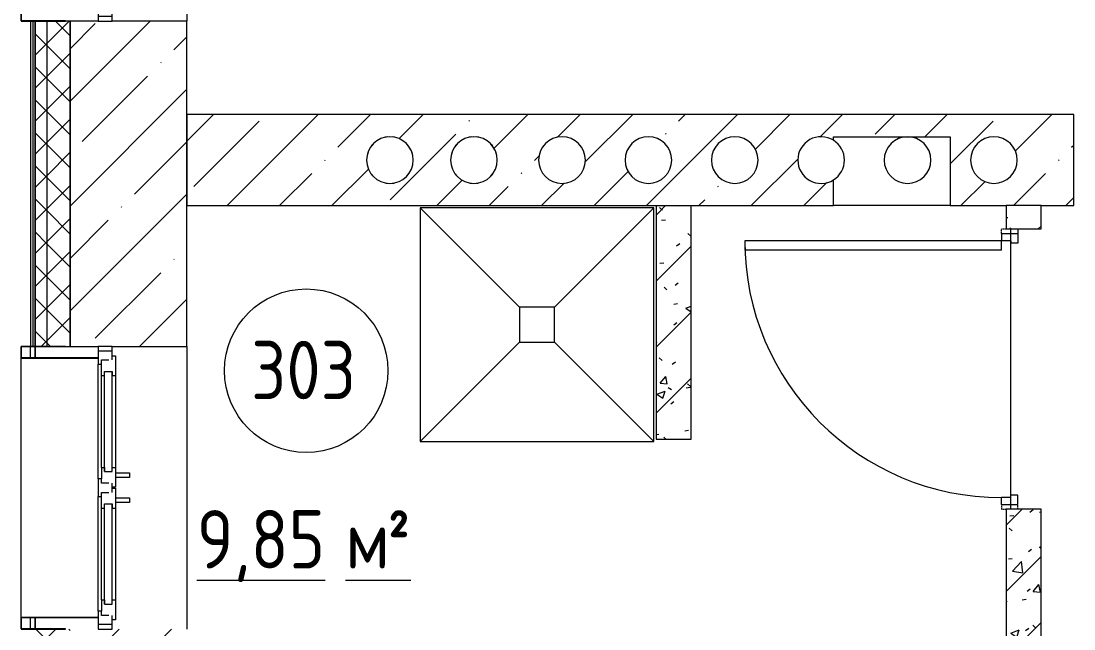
# Model space of a CAD drawing. Header units: millimetres. Extents: x -515342 to 330399, y -224905 to 507333.
# Drawn here: x -375580 to -371070, y 262663 to 265266 of the extents above; entities that cross this region are included whole.
import ezdxf

# ---------------------------------------------------------------- set-up
doc = ezdxf.new("R2010")
doc.units = ezdxf.units.MM
doc.linetypes.add('ASVP_Невидимые', pattern=[5, 3, -2])
doc.layers.get('0').update_dxf_attribs({"lineweight": 0})
for name, color, linetype, lineweight in [('_ Окна', 7, 'Continuous', 0), ('Витраж', 7, 'Continuous', 0), ('Двери', 7, 'Continuous', 0), ('Марки помещений', 7, 'Continuous', 0), ('Окна', 7, 'Continuous', 0), ('Перекрытие', 7, 'Continuous', 0), ('Сантехника', 7, 'Continuous', 0), ('Стены внутренние', 7, 'Continuous', 0), ('Стены наружные', 7, 'Continuous', 0), ('Стены несущие', 7, 'Continuous', 0), ('Стены отделка', 7, 'Continuous', 0), ('Стены перегородки', 7, 'Continuous', 0), ('Стены штриховка', 7, 'Continuous', 0)]:
    doc.layers.add(name, color=color, linetype=linetype, lineweight=lineweight)
doc.styles.add('GOST Common_1', font='', dxfattribs={"width": 0.9, "height": 250})
doc.styles.add('GOST Common_2', font='', dxfattribs={"width": 0.9, "height": 250})
doc.styles.get('GOST Common_1').set_extended_font_data('GOST Common')
doc.styles.get('GOST Common_2').set_extended_font_data('GOST Common')
pattern_1 = [(45, (0, 0), (-70.7107, 70.7107), []), (135, (0, 0), (-70.7107, -70.7107), [])]
pattern_2 = [(45, (-375064.64, 258270.41), (-141.4214, 141.4214), [])]
pattern_3 = [(50, (-375064.64, 258270.4), (364.368, -31.878), [38.1, -419.1]), (355, (-375064.64, 258270.4), (-70.486, 382.113), [30.48, -335.28]), (100.451, (-375034.27, 258267.76), (293.885, 350.233), [32.38, -356.18]), (46.184, (-375064.64, 258372), (542.158, -84.086), [57.15, -628.65]), (96.636, (-375019.46, 258365), (474.805, 494.855), [48.57, -534.27]), (351.184, (-375064.64, 258372), (474.81, 494.85), [45.72, -502.92]), (21, (-375013.84, 258346.6), (303.228, -204.53), [38.1, -419.1]), (326, (-375013.84, 258346.6), (123.604, 368.376), [30.48, -335.28]), (71.451, (-374988.57, 258329.57), (426.834, 163.843), [32.38, -356.18]), (37.5, (-375064.64, 258270.41), (6.1766, 169.1102), [16.764, -314.452, 16.764, -323.596, -336.55]), (37.5, (-375064.64, 258270.41), (6.1766, 169.1102), [-671.576, 16.764, -319.786]), (7.5, (-375064.64, 258270.41), (133.639, 200.3615), [16.764, -177.292, 16.764, -306.832, -128.27]), (7.5, (-375064.64, 258270.41), (133.639, 200.3615), [-517.652, 16.764, -111.506]), (327.5, (-375177.92, 258270.41), (271.1818, -11.4584), [16.764, -110.236, 16.764, -379.476, -525.78]), (327.5, (-375177.92, 258270.41), (271.1818, -11.4584), [-523.24, 16.764, -509.016]), (317.5, (-375228.72, 258270.41), (296.2585, 50.853), [16.764, -148.336, 16.764, -246.38, -373.38]), (317.5, (-375228.72, 258270.41), (296.2585, 50.853), [-428.244, 16.764, -356.616])]

# ---------------------------------------------------------------- blocks, each defined once
blk = doc.blocks.new('Окно_ПВХ_2Створки_1Фрамуга-верх - АР_Окно_ОП_1820_h_х11700_2ст1фр-в-9696407-О_АР_П_3__6_750_План 3 этажа')
at = {"layer": '_ Окна'}
for p, q in [((-529, 130), (-605, 130)), ((-605, 130), (-605, 70)), ((-585, 70), (-585, 130)), ((-547, 84), (-547, 116)), ((-547, 116), (-529, 116)), ((-529, 116), (-529, 130)), ((-480, 116), (-529, 116)), ((-498, 102), (-498, 70)), ((-480, 102), (-498, 102)), ((-498, 102), (-69, 102)), ((-480, 116), (-480, 102)), ((-87, 116), (-87, 102)), ((-87, 116), (-38, 116)), ((-87, 102), (-69, 102)), ((-69, 102), (-69, 70)), ((38, 130), (-38, 130)), ((-38, 130), (-38, 116)), ((-38, 116), (-20, 116)), ((-20, 116), (-20, 84)), ((20, 84), (20, 116)), ((20, 116), (38, 116)), ((38, 116), (38, 130)), ((87, 116), (38, 116)), ((69, 102), (69, 70)), ((87, 102), (69, 102)), ((69, 102), (498, 102)), ((87, 116), (87, 102)), ((480, 116), (480, 102)), ((480, 116), (529, 116)), ((480, 102), (498, 102)), ((498, 102), (498, 70)), ((529, 130), (529, 116)), ((605, 130), (529, 130)), ((529, 116), (547, 116)), ((547, 116), (547, 84)), ((585, 70), (585, 130)), ((605, 70), (605, 130)), ((-605, 70), (-547, 70)), ((-565, 56), (-565, 70)), ((-480, 56), (-565, 56)), ((-498, 70), (-480, 70)), ((-498, 70), (-69, 70)), ((-480, 70), (-480, 56)), ((-87, 70), (-87, 56)), ((-69, 70), (-87, 70)), ((-2, 56), (-87, 56)), ((-20, 70), (20, 70)), ((-2, 70), (-2, 56)), ((2, 56), (2, 70)), ((87, 56), (2, 56)), ((69, 70), (87, 70)), ((69, 70), (498, 70)), ((87, 70), (87, 56)), ((480, 70), (480, 56)), ((498, 70), (480, 70)), ((565, 56), (480, 56)), ((547, 70), (605, 70)), ((565, 70), (565, 56))]:
    blk.add_line(p, q, dxfattribs=at)
at = {"layer": 'Окна'}
for p, q in [((-529, 130), (-38, 130)), ((-480, 116), (-87, 116)), ((38, 130), (529, 130)), ((87, 116), (480, 116)), ((-87, 56), (-480, 56)), ((-63.5, -4), (-63.5, 56)), ((-43.5, 56), (-43.5, -4)), ((43.5, -4), (43.5, 56)), ((63.5, 56), (63.5, -4)), ((480, 56), (87, 56)), ((-43.5, -4), (-63.5, -4)), ((63.5, -4), (43.5, -4))]:
    blk.add_line(p, q, dxfattribs=at)
blk = doc.blocks.new('Окно_ПВХ_3Створки_1Фрамуга-верх - АР_Окно_ОП_1820_h_х1570_3ст2фр-в-V3-О_АР_П_3__6_750_План 3 этажа')
at = {"layer": '_ Окна'}
for p, q in [((-729, 130), (-805, 130)), ((-805, 130), (-805, 70)), ((-785, 70), (-785, 130)), ((-747, 84), (-747, 116)), ((-747, 116), (-729, 116)), ((-729, 116), (-729, 130)), ((-323, 116), (-729, 116)), ((-247, 130), (-323, 130)), ((-323, 130), (-323, 116)), ((-323, 116), (-305, 116)), ((-305, 116), (-305, 84)), ((-265, 84), (-265, 116)), ((-265, 116), (-247, 116)), ((-247, 116), (-247, 130)), ((247, 116), (-247, 116)), ((323, 130), (247, 130)), ((247, 130), (247, 116)), ((247, 116), (265, 116)), ((265, 116), (265, 84)), ((305, 84), (305, 116)), ((305, 116), (323, 116)), ((323, 116), (323, 130)), ((729, 116), (323, 116)), ((729, 130), (729, 116)), ((805, 130), (729, 130)), ((729, 116), (747, 116)), ((747, 116), (747, 84)), ((785, 70), (785, 130)), ((805, 70), (805, 130)), ((-805, 70), (-747, 70)), ((-765, 56), (-765, 70)), ((-680, 56), (-765, 56)), ((-305, 84), (-747, 84)), ((-680, 70), (-680, 56)), ((-372, 70), (-372, 56)), ((-287, 56), (-372, 56)), ((-305, 70), (-265, 70)), ((-287, 70), (-287, 56)), ((265, 84), (-265, 84)), ((265, 70), (305, 70)), ((287, 56), (287, 70)), ((372, 56), (287, 56)), ((747, 84), (305, 84)), ((372, 70), (372, 56)), ((680, 70), (680, 56)), ((765, 56), (680, 56)), ((747, 70), (805, 70)), ((765, 70), (765, 56))]:
    blk.add_line(p, q, dxfattribs=at)
at = {"layer": 'Окна'}
for p, q in [((-729, 130), (-323, 130)), ((-247, 130), (247, 130)), ((323, 130), (729, 130)), ((-305, 70), (-729, 70)), ((-372, 56), (-680, 56)), ((-348.5, -4), (-348.5, 56)), ((-328.5, 56), (-328.5, -4)), ((265, 70), (-265, 70)), ((729, 70), (305, 70)), ((328.5, -4), (328.5, 56)), ((348.5, 56), (348.5, -4)), ((680, 56), (372, 56)), ((-328.5, -4), (-348.5, -4)), ((348.5, -4), (328.5, -4))]:
    blk.add_line(p, q, dxfattribs=at)
blk = doc.blocks.new('Прямоугольный импост - АР_Откос_Металлический_50х330 Белый Левый-9898759-О_АР_П_3__6_750_План 3 этажа')
at = {"layer": 'Витраж'}
blk.add_line((-515, 4442.4), (-515, 5552.4), dxfattribs=at)
blk = doc.blocks.new('Прямоугольный импост - АР_Откос_Металлический_50х330 Белый Правый-V23-О_АР_П_3__6_750_План 3 этажа')
at = {"layer": 'Витраж', "lineweight": 18}
for p, q in [((-50, -290), (-50, 40)), ((-50, 40), (0, 40)), ((-1, 39), (-49, 39)), ((-49, 39), (-49, -290)), ((-1, -150), (-1, 39)), ((0, 40), (0, -150)), ((0, -150), (-1, -150))]:
    blk.add_line(p, q, dxfattribs=at)
blk = doc.blocks.new('Прямоугольный импост - АР_Откос_Металлический_50х330 Белый Левый-V24-О_АР_П_3__6_750_План 3 этажа')
at = {"layer": 'Витраж', "lineweight": 18}
for p, q in [((0, 40), (-50, 40)), ((-50, 40), (-50, -290)), ((-49, -290), (-49, 39)), ((-49, 39), (-1, 39)), ((-1, 39), (-1, -150)), ((0, -150), (0, 40)), ((-1, -150), (0, -150))]:
    blk.add_line(p, q, dxfattribs=at)
blk = doc.blocks.new('СД_Люблино_Фасады_rvt-1-О_АР_П_3__6_750_План 3 этажа')
at = {"layer": 'Стены внутренние'}
h = blk.add_hatch(dxfattribs=at)
h.set_pattern_fill('FP_1', color=256, style=0, pattern_type=2)
h.set_pattern_definition([(45, (0, 0), (-224.5064, 224.5064), []), (45, (224.5, 0), (-224.5064, 224.5064), [396.875, -79.375, 3.353, -76.022])])
h.paths.add_polyline_path([(195, -305), (195, 1954.9), (-305, 1954.9), (-305, -305)])
h.paths.add_polyline_path([(56, 3164.9), (195, 3164.9), (195, 4392.4), (-305, 4392.4), (-305, 3164.9), (-125, 3164.9)])
h.paths.add_polyline_path([(195, 5602.4), (195, 6994.7), (-305, 6994.7), (-305, 5602.4), (-125, 5602.4)])
h.paths.add_polyline_path([(56, 8604.7), (195, 8604.7), (195, 9989.9), (-305, 9989.9), (-305, 8604.7), (-125, 8604.7)])
h.paths.add_polyline_path([(195, 11199.9), (195, 12399.9), (-305, 12399.9), (-305, 11199.9), (-125, 11199.9)])
h.paths.add_polyline_path([(195, 13609.9), (195, 15405), (-305, 15405), (-305, 13609.9), (56, 13609.9)])
at = {"layer": 'Стены наружные'}
h = blk.add_hatch(dxfattribs=at)
h.set_pattern_fill('FP_5', color=256, style=0, pattern_type=2)
h.set_pattern_definition(pattern_1)
h.paths.add_polyline_path([(-455, -455), (-405, -455), (-405, 1954.9), (-455, 1954.9), (-455, 1585.1)])
h.paths.add_polyline_path([(-405, 3164.9), (-405, 4392.4), (-455, 4392.4), (-454.9, 3164.9)])
h.paths.add_polyline_path([(-455, 5602.4), (-405, 5602.4), (-405, 6994.7), (-455, 6994.7)])
h.paths.add_polyline_path([(-405, 8604.7), (-405, 9989.9), (-455, 9989.9), (-454.9, 8604.7)])
h.paths.add_polyline_path([(-455, 11199.9), (-405, 11199.9), (-405, 12399.9), (-455, 12399.9)])
h.paths.add_polyline_path([(-454.9, 13609.9), (-405, 13609.9), (-405, 16055), (-455, 16055), (-455, 13609.9)])
h = blk.add_hatch(dxfattribs=at)
h.set_pattern_fill('FP_5', color=256, style=0, pattern_type=2)
h.set_pattern_definition(pattern_1)
h.paths.add_polyline_path([(-405, -405), (-305, -405), (-305, 1954.9), (-405, 1954.9), (-405, 1585.1)])
h.paths.add_polyline_path([(-405, 3164.9), (-305, 3164.9), (-305, 4392.4), (-405, 4392.4), (-405, 3735.2)])
h.paths.add_polyline_path([(-305, 5602.4), (-305, 6994.7), (-405, 6994.7), (-405, 5602.4)])
h.paths.add_polyline_path([(-405, 8604.7), (-305, 8604.7), (-305, 9989.9), (-405, 9989.9), (-405, 8752.3)])
h.paths.add_polyline_path([(-305, 11199.9), (-305, 12399.9), (-405, 12399.9), (-405, 11199.9)])
h.paths.add_polyline_path([(-405, 13609.9), (-305, 13609.9), (-305, 16005), (-405, 16005), (-405, 13769.3)])
at = {"layer": 'Стены внутренние'}
for p, q in [((195, 8604.7), (195, 6994.7)), ((-475, 5553.3), (-475, 5601.6)), ((-455, 5601.4), (-455, 5553.3)), ((195, 5602.4), (195, 4392.4)), ((-475, 4393.2), (-475, 4441.6)), ((-455, 4441.6), (-455, 4393.4))]:
    blk.add_line(p, q, dxfattribs=at)
at = {"layer": 'Стены наружные'}
for p, q in [((-455, 5553.3), (-455, 5601.4)), ((-455, 4393.4), (-455, 4441.6))]:
    blk.add_line(p, q, dxfattribs=at)
at = {"layer": 'Стены несущие'}
for p, q in [((-185, 6994.7), (-305, 6994.7)), ((-305, 6994.7), (-305, 5602.4)), ((-305, 5602.4), (-305, 6994.7)), ((195, 6994.7), (-125, 6994.7)), ((195, 5602.4), (195, 6994.7)), ((-305, 5602.4), (-185, 5602.4)), ((-125, 5602.4), (195, 5602.4))]:
    blk.add_line(p, q, dxfattribs=at)
at = {"layer": 'Стены отделка', "lineweight": 9}
for p, q in [((-465, 6994.7), (-475, 6994.7)), ((-475, 6994.7), (-475, 5602.4)), ((-455, 6994.7), (-465, 6994.7)), ((-405, 6994.7), (-455, 6994.7)), ((-455, 6994.7), (-455, 5602.4)), ((-455, 5602.4), (-455, 6994.7)), ((-305, 6994.7), (-405, 6994.7)), ((-475, 5602.4), (-465, 5602.4)), ((-465, 5602.4), (-455, 5602.4)), ((-455, 5602.4), (-405, 5602.4)), ((-405, 5602.4), (-305, 5602.4))]:
    blk.add_line(p, q, dxfattribs=at)
at = {"layer": 'Стены штриховка'}
for p, q in [((-465, 6994.7), (-465, 5602.4)), ((-405, 6994.7), (-405, 5602.4))]:
    blk.add_line(p, q, dxfattribs=at)
at = {"layer": 'Витраж', "lineweight": 9, "extrusion": (0, 0, -1), "rotation": 270.0000000000001}
for p in [(475, 6994.7), (475, 4392.4)]:
    blk.add_blockref('Прямоугольный импост - АР_Откос_Металлический_50х330 Белый Правый-V23-О_АР_П_3__6_750_План 3 этажа', p, dxfattribs=at)
at = {"layer": 'Витраж', "lineweight": 9, "rotation": 89.99999999999991}
blk.add_blockref('Прямоугольный импост - АР_Откос_Металлический_50х330 Белый Левый-V24-О_АР_П_3__6_750_План 3 этажа', (-475, 5602.4), dxfattribs=at)
at = {"layer": 'Витраж', "lineweight": 9}
blk.add_blockref('Прямоугольный импост - АР_Откос_Металлический_50х330 Белый Левый-9898759-О_АР_П_3__6_750_План 3 этажа', (0, 0), dxfattribs=at)
at = {"layer": 'Окна', "lineweight": 9, "rotation": 89.99999999999977}
for name, p in [('Окно_ПВХ_3Створки_1Фрамуга-верх - АР_Окно_ОП_1820_h_х1570_3ст2фр-в-V3-О_АР_П_3__6_750_План 3 этажа', (-55, 7799.7)), ('Окно_ПВХ_2Створки_1Фрамуга-верх - АР_Окно_ОП_1820_h_х11700_2ст1фр-в-9696407-О_АР_П_3__6_750_План 3 этажа', (-55, 4997.4))]:
    blk.add_blockref(name, p, dxfattribs=at)
blk = doc.blocks.new('Дверь_Деревянная_1 полотно - АР_Дверь_Санузел_1100х2000h_полотно__Г_Л-10276358-О_АР_П_3__6_750_План 3 этажа')
at = {"layer": 'Двери', "lineweight": 18}
for p, q in [((550, 1195), (510, 1195)), ((510, 95), (510, 1195)), ((550, 95), (550, 1195)), ((-580, 95), (-550, 95)), ((-580, 95), (-580, 25)), ((-550, 55), (-550, 95)), ((510, 95), (550, 95)), ((580, 95), (550, 95)), ((550, 55), (550, 95)), ((580, 95), (580, 25)), ((-550, 55), (-540, 55)), ((-540, 25), (-540, 55)), ((550, 55), (540, 55)), ((540, 25), (540, 55)), ((-580, 25), (-540, 25)), ((580, 25), (540, 25))]:
    blk.add_line(p, q, dxfattribs=at)
at = {"layer": 'Двери', "linetype": 'ASVP_Невидимые', "lineweight": 18}
for p, q in [((-600, 95), (-600, 75)), ((-580, 95), (-600, 95)), ((580, 95), (600, 95)), ((600, 95), (600, 75)), ((-600, 25), (-580, 25)), ((600, 25), (580, 25))]:
    blk.add_line(p, q, dxfattribs=at)
at = {"layer": 'Двери', "lineweight": 18}
blk.add_arc((550, 95), 1100, 90, 180, dxfattribs=at)
blk = doc.blocks.new('Трап - АР_Сантехнические приборы_Трап_1000х1000-V27-О_АР_П_3__6_750_План 3 этажа')
at = {"layer": 'Сантехника'}
for p, q in [((500, 500), (-500, 500)), ((-500, 500), (-500, -500)), ((-75, 75), (-500, 500)), ((75, 75), (500, 500)), ((500, -500), (500, 500)), ((75, 75), (-75, 75)), ((-75, 75), (-75, -75)), ((75, -75), (75, 75)), ((-75, -75), (-500, -500)), ((-75, -75), (75, -75)), ((75, -75), (500, -500)), ((-500, -500), (500, -500))]:
    blk.add_line(p, q, dxfattribs=at)
blk = doc.blocks.new('ASVP_Марка_Помещение_ДваЗначения - Номер Площадь-685795-О_АР_П_3__6_750_План 3 этажа')
at = {"layer": 'Марки помещений'}
blk.add_circle((0, 0), 3.5, dxfattribs=at)

msp = doc.modelspace()

# ---------------------------------------------------------------- hatches: boundary and pattern name
at = {"layer": 'Стены внутренние'}
h = msp.add_hatch(dxfattribs=at)
h.set_pattern_fill('FP_1', color=256, style=0, pattern_type=2)
h.set_pattern_definition([(45, (-375064.64, 258270.4), (-224.506, 224.506), []), (45, (-374840.13, 258270.4), (-224.506, 224.506), [396.875, -79.375, 3.353, -76.022])])
h.paths.add_polyline_path([(-374869.6354, 264475.4137), (-372099.6354, 264475.4137), (-372099.6354, 264585.5272), (-372132.4006, 264572.4537), (-372167.6666, 264571.5711), (-372201.0448, 264582.9892), (-372228.3812, 264605.2871), (-372246.2739, 264635.6898), (-372252.4963, 264670.4137), (-372246.2739, 264705.1377), (-372228.3812, 264735.5404), (-372198.7194, 264758.6337), (-372167.6666, 264769.2564), (-372132.4006, 264768.3738), (-372099.6354, 264755.3003), (-372099.6354, 264770.4137), (-371599.6354, 264770.4137), (-371599.6354, 264475.4137), (-371069.6354, 264475.4137), (-371069.6354, 264865.4137), (-374869.6354, 264865.4137)])
h.paths.add_polyline_path([(-371395.1315, 264571.933), (-371432.3717, 264572.8468), (-371462.4963, 264583.8112), (-371489.1007, 264606.135), (-371506.4655, 264636.2117), (-371512.4963, 264670.4137), (-371506.4655, 264704.6158), (-371489.1007, 264734.6925), (-371462.4963, 264757.0163), (-371429.8611, 264768.8945), (-371395.1315, 264768.8945), (-371362.4963, 264757.0163), (-371335.8918, 264734.6925), (-371318.527, 264704.6158), (-371312.4963, 264670.4137), (-371318.527, 264636.2117), (-371335.8918, 264606.135), (-371362.4963, 264583.8112)])
h.paths.add_polyline_path([(-372909.8611, 264571.933), (-372942.4963, 264583.8112), (-372969.1007, 264606.135), (-372986.4655, 264636.2117), (-372992.4963, 264670.4137), (-372986.4655, 264704.6158), (-372969.1007, 264734.6925), (-372942.4963, 264757.0163), (-372909.8611, 264768.8945), (-372875.1315, 264768.8945), (-372842.4963, 264757.0163), (-372815.8918, 264734.6925), (-372798.527, 264704.6158), (-372792.4963, 264670.4137), (-372798.527, 264636.2117), (-372815.8918, 264606.135), (-372842.4963, 264583.8112), (-372875.1315, 264571.933)])
h.paths.add_polyline_path([(-372539.8611, 264571.933), (-372572.4963, 264583.8112), (-372599.1007, 264606.135), (-372616.4655, 264636.2117), (-372622.4963, 264670.4137), (-372616.4655, 264704.6158), (-372599.1007, 264734.6925), (-372572.4963, 264757.0163), (-372539.8611, 264768.8945), (-372505.1315, 264768.8945), (-372472.4963, 264757.0163), (-372445.8918, 264734.6925), (-372428.527, 264704.6158), (-372422.4963, 264670.4137), (-372428.527, 264636.2117), (-372445.8918, 264606.135), (-372472.4963, 264583.8112), (-372505.1315, 264571.933)])
h.paths.add_polyline_path([(-373982.2706, 264571.933), (-374017.0002, 264571.933), (-374049.6354, 264583.8112), (-374076.2398, 264606.135), (-374093.6046, 264636.2117), (-374099.6354, 264670.4137), (-374093.6046, 264704.6158), (-374076.2398, 264734.6925), (-374049.6354, 264757.0163), (-374017.0002, 264768.8945), (-373982.2706, 264768.8945), (-373949.6354, 264757.0163), (-373923.0309, 264734.6925), (-373905.6661, 264704.6158), (-373899.6354, 264670.4137), (-373905.6661, 264636.2117), (-373923.0309, 264606.135), (-373949.6354, 264583.8112)])
h.paths.add_polyline_path([(-373279.8611, 264571.933), (-373312.4963, 264583.8112), (-373339.1007, 264606.135), (-373356.4655, 264636.2117), (-373362.4963, 264670.4137), (-373356.4655, 264704.6158), (-373339.1007, 264734.6925), (-373312.4963, 264757.0163), (-373279.8611, 264768.8945), (-373245.1315, 264768.8945), (-373212.4963, 264757.0163), (-373185.8918, 264734.6925), (-373168.527, 264704.6158), (-373162.4963, 264670.4137), (-373168.527, 264636.2117), (-373185.8918, 264606.135), (-373212.4963, 264583.8112), (-373245.1315, 264571.933)])
h.paths.add_polyline_path([(-373657.0002, 264571.933), (-373689.6354, 264583.8112), (-373716.2398, 264606.135), (-373733.6046, 264636.2117), (-373739.6354, 264670.4137), (-373733.6046, 264704.6158), (-373716.2398, 264734.6925), (-373689.6354, 264757.0163), (-373657.0002, 264768.8945), (-373622.2706, 264768.8945), (-373589.6354, 264757.0163), (-373563.0309, 264734.6925), (-373545.6661, 264704.6158), (-373539.6354, 264670.4137), (-373545.6661, 264636.2117), (-373563.0309, 264606.135), (-373589.6354, 264583.8112), (-373622.2706, 264571.933)])
h = msp.add_hatch(dxfattribs=at)
h.set_pattern_fill('FP_2', color=256, style=0, pattern_type=2)
h.set_pattern_definition(pattern_2)
h.paths.add_polyline_path([(-372709.6354, 263475.4137), (-372709.6354, 264475.4137), (-372859.6354, 264475.4137), (-372859.6354, 263475.4137)])
h = msp.add_hatch(dxfattribs=at)
h.set_pattern_fill('FP_3', color=256, style=0, pattern_type=2)
h.set_pattern_definition(pattern_3)
h.paths.add_polyline_path([(-372709.6354, 263475.4137), (-372709.6354, 264475.4137), (-372859.6354, 264475.4137), (-372859.6354, 263475.4137)])
h = msp.add_hatch(dxfattribs=at)
h.set_pattern_fill('FP_2', color=256, style=0, pattern_type=2)
h.set_pattern_definition(pattern_2)
h.paths.add_polyline_path([(-371209.6354, 258465.4137), (-371209.6354, 258625.4137), (-371359.6354, 258625.4137), (-371359.6354, 258465.4137)])
h.paths.add_polyline_path([(-371359.6354, 259825.4137), (-371209.6354, 259825.4137), (-371209.6354, 263175.4137), (-371359.6354, 263175.4137), (-371359.6354, 259855.4827)])
h.paths.add_polyline_path([(-371209.6354, 264375.4137), (-371209.6354, 264475.4137), (-371359.6354, 264475.4137), (-371359.6354, 264375.4137)])
h = msp.add_hatch(dxfattribs=at)
h.set_pattern_fill('FP_3', color=256, style=0, pattern_type=2)
h.set_pattern_definition(pattern_3)
h.paths.add_polyline_path([(-371209.6354, 258465.4137), (-371209.6354, 258625.4137), (-371359.6354, 258625.4137), (-371359.6354, 258465.4137)])
h.paths.add_polyline_path([(-371359.6354, 259825.4137), (-371209.6354, 259825.4137), (-371209.6354, 263175.4137), (-371359.6354, 263175.4137), (-371359.6354, 259855.4827)])
h.paths.add_polyline_path([(-371209.6354, 264375.4137), (-371209.6354, 264475.4137), (-371359.6354, 264475.4137), (-371359.6354, 264375.4137)])

# ---------------------------------------------------------------- linework, layer by layer
at = {"layer": 'Перекрытие'}
msp.add_line((-371339.6354, 263175.4137), (-371339.6354, 264375.4137), dxfattribs=at)
at = {"layer": 'Стены внутренние'}
msp.add_line((-371599.6354, 264475.4137), (-372099.6354, 264475.4137), dxfattribs=at)
for centre, start, end in [((-373999.6354, 264670.4137), 138.0229716, 143.3121282), ((-373999.6354, 264670.4137), 96.6878718, 101.9770284), ((-373999.6354, 264670.4137), 78.0229716, 83.3121282), ((-373999.6354, 264670.4137), 36.6878718, 41.9770284), ((-373639.6354, 264670.4137), 138.0229716, 143.3121282), ((-373639.6354, 264670.4137), 96.6878718, 101.9770284), ((-373639.6354, 264670.4137), 78.0229716, 83.3121282), ((-373639.6354, 264670.4137), 36.6878718, 41.9770284), ((-372152.4963, 264670.4137), 0, 58.0884812), ((-371782.4963, 264670.4137), 90, 180), ((-371782.4963, 264670.4137), 0, 90), ((-373999.6354, 264670.4137), 156.6878718, 161.9770284), ((-373999.6354, 264670.4137), 18.0229716, 23.3121282), ((-373639.6354, 264670.4137), 156.6878718, 161.9770284), ((-373639.6354, 264670.4137), 18.0229716, 23.3121282), ((-372152.4963, 264670.4137), 301.9115188, 0), ((-371782.4963, 264670.4137), 180, 0), ((-373999.6354, 264670.4137), 198.0229716, 203.3121282), ((-373999.6354, 264670.4137), 216.6878718, 221.9770284), ((-373999.6354, 264670.4137), 318.0229716, 323.3121282), ((-373999.6354, 264670.4137), 336.6878718, 341.9770284), ((-373639.6354, 264670.4137), 198.0229716, 203.3121282), ((-373639.6354, 264670.4137), 216.6878718, 221.9770284), ((-373639.6354, 264670.4137), 318.0229716, 323.3121282), ((-373639.6354, 264670.4137), 336.6878718, 341.9770284), ((-373999.6354, 264670.4137), 258.0229716, 263.3121282), ((-373999.6354, 264670.4137), 276.6878718, 281.9770284), ((-373639.6354, 264670.4137), 258.0229716, 263.3121282), ((-373639.6354, 264670.4137), 276.6878718, 281.9770284)]:
    msp.add_arc(centre, 100, start, end, dxfattribs=at)
at = {"layer": 'Стены несущие'}
for p, q in [((-371069.6354, 264865.4137), (-374869.6354, 264865.4137)), ((-374869.6354, 264865.4137), (-374869.6354, 264475.4137)), ((-371069.6354, 264475.4137), (-371069.6354, 264865.4137)), ((-372099.6354, 264755.3003), (-372099.6354, 264770.4137)), ((-372099.6354, 264770.4137), (-371599.6354, 264770.4137)), ((-371599.6354, 264770.4137), (-371599.6354, 264475.4137)), ((-372099.6354, 264475.4137), (-372099.6354, 264585.5272)), ((-374869.6354, 264475.4137), (-372099.6354, 264475.4137)), ((-371599.6354, 264475.4137), (-371359.6354, 264475.4137)), ((-371209.6354, 264475.4137), (-371069.6354, 264475.4137))]:
    msp.add_line(p, q, dxfattribs=at)
for centre, start, end in [((-373999.6354, 264670.4137), 0, 180), ((-373639.6354, 264670.4137), 0, 180), ((-373262.4963, 264670.4137), 0, 180), ((-372892.4963, 264670.4137), 0, 180), ((-372522.4963, 264670.4137), 0, 180), ((-372152.4963, 264670.4137), 58.0884812, 180), ((-371412.4963, 264670.4137), 0, 180), ((-373999.6354, 264670.4137), 180, 0), ((-373639.6354, 264670.4137), 180, 0), ((-373262.4963, 264670.4137), 180, 0), ((-372892.4963, 264670.4137), 180, 0), ((-372522.4963, 264670.4137), 180, 0), ((-372152.4963, 264670.4137), 180, 301.9115188), ((-371412.4963, 264670.4137), 180, 0)]:
    msp.add_arc(centre, 100, start, end, dxfattribs=at)
at = {"layer": 'Стены перегородки'}
for p, q in [((-372859.6354, 264475.4137), (-372859.6354, 263475.4137)), ((-372709.6354, 263475.4137), (-372709.6354, 264475.4137)), ((-371359.6354, 264475.4137), (-371359.6354, 264375.4137)), ((-371209.6354, 264375.4137), (-371209.6354, 264475.4137)), ((-371359.6354, 264375.4137), (-371209.6354, 264375.4137)), ((-372859.6354, 263475.4137), (-372709.6354, 263475.4137)), ((-371359.6354, 263175.4137), (-371359.6354, 261625.4137)), ((-371209.6354, 263175.4137), (-371359.6354, 263175.4137)), ((-371209.6354, 259825.4137), (-371209.6354, 263175.4137))]:
    msp.add_line(p, q, dxfattribs=at)
at = {"layer": 'Стены штриховка'}
msp.add_line((-371209.6354, 264475.4137), (-371359.6354, 264475.4137), dxfattribs=at)

# ---------------------------------------------------------------- block references
msp.add_blockref('СД_Люблино_Фасады_rvt-1-О_АР_П_3__6_750_План 3 этажа', (-375064.6354, 258270.4137))
at = {"layer": 'Двери', "rotation": 90}
msp.add_blockref('Дверь_Деревянная_1 полотно - АР_Дверь_Санузел_1100х2000h_полотно__Г_Л-10276358-О_АР_П_3__6_750_План 3 этажа', (-371284.6354, 263775.4137), dxfattribs=at)
at = {"layer": 'Марки помещений', "xscale": 99.99999999999993, "yscale": 99.99999999999993, "zscale": 99.99999999999993}
msp.add_blockref('ASVP_Марка_Помещение_ДваЗначения - Номер Площадь-685795-О_АР_П_3__6_750_План 3 этажа', (-374358.0415, 263768.8707), dxfattribs=at)
at = {"layer": 'Сантехника', "rotation": 90.00000000000007}
msp.add_blockref('Трап - АР_Сантехнические приборы_Трап_1000х1000-V27-О_АР_П_3__6_750_План 3 этажа', (-373369.6354, 263965.4137), dxfattribs=at)

# ---------------------------------------------------------------- texts
at = {"layer": 'Марки помещений', "char_height": 250, "attachment_point": 1}
for s, insert, width, style in [('303', (-374594.2987, 263896.5957), 584.430187, 'GOST Common_1'), ('\\L9,85 ', (-374826.9349, 263172.0653), 772.025062, 'GOST Common_1'), ('\\L\\fGOST Common|b0|i0|c238|p34|;\\W.9;\\L²', (-374011.3568, 263172.0653), 165.949312, 'GOST Common_2'), ('\\L\\fGOST Common|b0|i0|c204|p34|;\\W.9;\\Lм', (-374189.9506, 263172.0653), 216.455625, 'GOST Common_1')]:
    msp.add_mtext(s, dxfattribs=dict(at, insert=insert, width=width, style=style))

doc.saveas('drawing.dxf')
